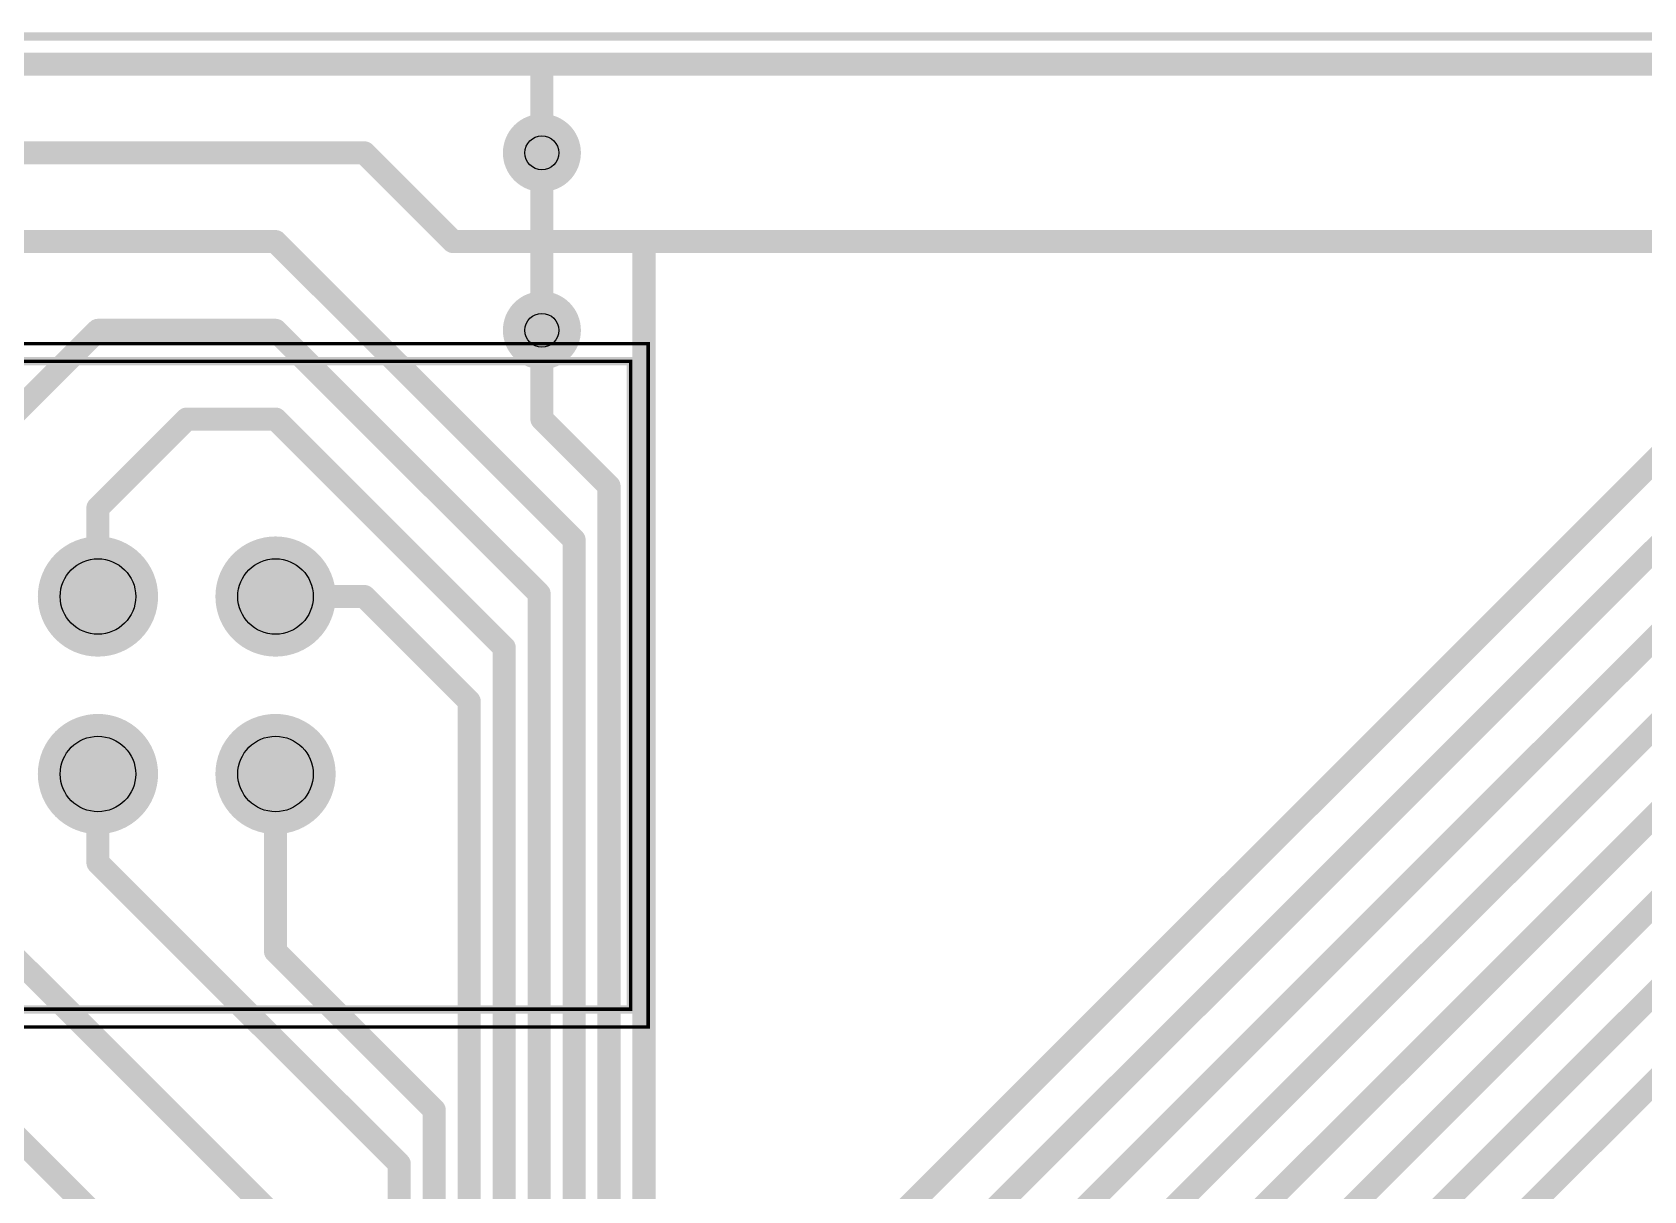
# Model space of a CAD drawing. Extents: x -0.1 to 82.8, y -0.1 to 80.9.
# Drawn here: x 36 to 59.05, y 64.28 to 80.86 of the extents above; entities that cross this region are included whole.
import ezdxf

# ---------------------------------------------------------------- set-up
doc = ezdxf.new("R2010")
doc.units = 0
for name, color, linetype in [('Contorno_da_Placa', 21, 'CONTINUOUS'), ('Furação_Inferior', 12, 'CONTINUOUS'), ('Furação_Superior', 11, 'CONTINUOUS'), ('Inferior', 10, 'CONTINUOUS'), ('Montagem_Inferior', 19, 'CONTINUOUS'), ('Montagem_Superior', 2, 'CONTINUOUS'), ('Máscara_Inferior', 15, 'CONTINUOUS'), ('Máscara_Superior', 6, 'CONTINUOUS'), ('Serigrafia_Superior', 3, 'CONTINUOUS'), ('Superior', 9, 'CONTINUOUS'), ('Top_Comp_Outline', 4, 'CONTINUOUS'), ('Top_Courtyard', 5, 'CONTINUOUS')]:
    doc.layers.add(name, color=color, linetype=linetype)

msp = doc.modelspace()

# ---------------------------------------------------------------- linework, layer by layer
at = {"layer": 'Contorno_da_Placa', "linetype": 'CONTINUOUS', "const_width": 0.12}
msp.add_lwpolyline([(0, 80.8033), (82.7633, 80.8033), (82.7633, 0), (0.1067, 0.3967), (0, 80.8033)], dxfattribs=at)
at = {"layer": 'Furação_Inferior'}
for centre, radius in [((43.2867, 79.1367), 0.2428), ((43.2867, 76.5967), 0.2428), ((36.9367, 72.7867), 0.54), ((39.4767, 72.7867), 0.54), ((36.9367, 70.2467), 0.54), ((39.4767, 70.2467), 0.54)]:
    msp.add_circle(centre, radius, dxfattribs=at)
at = {"layer": 'Furação_Superior'}
for centre, radius in [((43.2867, 79.1367), 0.2428), ((43.2867, 76.5967), 0.2428), ((36.9367, 72.7867), 0.54), ((39.4767, 72.7867), 0.54), ((36.9367, 70.2467), 0.54), ((39.4767, 70.2467), 0.54)]:
    msp.add_circle(centre, radius, dxfattribs=at)
at = {"layer": 'Inferior', "linetype": 'CONTINUOUS'}
for points, const_width in [([(43.0327, 79.1367, 1), (43.5407, 79.1367, 1), (43.0327, 79.1367, 1)], 0.508), ([(43.2042, 79.1367, 1), (43.3692, 79.1367, 1), (43.2042, 79.1367, 1)], 0.165), ([(43.0327, 76.5967, 1), (43.5407, 76.5967, 1), (43.0327, 76.5967, 1)], 0.508), ([(43.2042, 76.5967, 1), (43.3692, 76.5967, 1), (43.2042, 76.5967, 1)], 0.165), ([(36.5317, 72.7867, 1), (37.3417, 72.7867, 1), (36.5317, 72.7867, 1)], 0.81), ([(39.0717, 72.7867, 1), (39.8817, 72.7867, 1), (39.0717, 72.7867, 1)], 0.81), ([(36.5317, 70.2467, 1), (37.3417, 70.2467, 1), (36.5317, 70.2467, 1)], 0.81), ([(39.0717, 70.2467, 1), (39.8817, 70.2467, 1), (39.0717, 70.2467, 1)], 0.81)]:
    msp.add_lwpolyline(points, format="xyb", dxfattribs=dict(at, const_width=const_width))
at = {"layer": 'Inferior', "linetype": 'CONTINUOUS', "const_width": 0.33}
msp.add_lwpolyline([(43.2867, 79.1367), (43.2867, 76.5967)], dxfattribs=at)
at = {"layer": 'Montagem_Inferior', "linetype": 'CONTINUOUS', "const_width": 0.12}
msp.add_lwpolyline([(0, 80.8033), (82.7633, 80.8033), (82.7633, 0), (0.1067, 0.3967), (0, 80.8033)], dxfattribs=at)
at = {"layer": 'Montagem_Superior', "linetype": 'CONTINUOUS', "const_width": 0.12}
for points in [[(0, 80.8033), (82.7633, 80.8033), (82.7633, 0), (0.1067, 0.3967), (0, 80.8033)], [(25.2367, 66.8767), (24.2367, 67.8767), (24.2367, 76.1567), (44.5567, 76.1567), (44.5567, 66.8767), (25.2367, 66.8767)]]:
    msp.add_lwpolyline(points, dxfattribs=at)
at = {"layer": 'Máscara_Inferior', "linetype": 'CONTINUOUS'}
for points, const_width in [([(43.0077, 79.1367, 1), (43.5657, 79.1367, 1), (43.0077, 79.1367, 1)], 0.558), ([(43.0077, 76.5967, 1), (43.5657, 76.5967, 1), (43.0077, 76.5967, 1)], 0.558), ([(36.5067, 72.7867, 1), (37.3667, 72.7867, 1), (36.5067, 72.7867, 1)], 0.86), ([(39.0467, 72.7867, 1), (39.9067, 72.7867, 1), (39.0467, 72.7867, 1)], 0.86), ([(36.5067, 70.2467, 1), (37.3667, 70.2467, 1), (36.5067, 70.2467, 1)], 0.86), ([(39.0467, 70.2467, 1), (39.9067, 70.2467, 1), (39.0467, 70.2467, 1)], 0.86)]:
    msp.add_lwpolyline(points, format="xyb", dxfattribs=dict(at, const_width=const_width))
at = {"layer": 'Máscara_Superior', "linetype": 'CONTINUOUS'}
for points, const_width in [([(43.0077, 79.1367, 1), (43.5657, 79.1367, 1), (43.0077, 79.1367, 1)], 0.558), ([(43.0077, 76.5967, 1), (43.5657, 76.5967, 1), (43.0077, 76.5967, 1)], 0.558), ([(36.5067, 72.7867, 1), (37.3667, 72.7867, 1), (36.5067, 72.7867, 1)], 0.86), ([(39.0467, 72.7867, 1), (39.9067, 72.7867, 1), (39.0467, 72.7867, 1)], 0.86), ([(36.5067, 70.2467, 1), (37.3667, 70.2467, 1), (36.5067, 70.2467, 1)], 0.86), ([(39.0467, 70.2467, 1), (39.9067, 70.2467, 1), (39.0467, 70.2467, 1)], 0.86)]:
    msp.add_lwpolyline(points, format="xyb", dxfattribs=dict(at, const_width=const_width))
at = {"layer": 'Serigrafia_Superior', "linetype": 'CONTINUOUS', "const_width": 0.12}
msp.add_lwpolyline([(24.2367, 76.1567), (44.5567, 76.1567), (44.5567, 66.8767), (24.2367, 66.8767), (24.2367, 76.1567)], dxfattribs=at)
at = {"layer": 'Superior', "linetype": 'CONTINUOUS', "const_width": 0.33}
for points in [[(29.3167, 80.4067), (43.2867, 80.4067)], [(43.2867, 80.4067), (72.4967, 80.4067)], [(43.2867, 79.1367), (43.2867, 80.4067)], [(40.7467, 79.1367), (33.1267, 79.1367)], [(42.0167, 77.8667), (40.7467, 79.1367)], [(39.4767, 77.8667), (35.6667, 77.8667)], [(43.7467, 73.5967), (39.4767, 77.8667)], [(44.7467, 77.8667), (42.0167, 77.8667)], [(71.2267, 77.8667), (44.7467, 77.8667)], [(44.7467, 48.1417), (44.7467, 77.8667)], [(36.9367, 76.5967), (34.3967, 74.0567)], [(39.4767, 76.5967), (36.9367, 76.5967)], [(43.2467, 72.8267), (39.4767, 76.5967)], [(43.2867, 75.3267), (43.2867, 76.5967)], [(61.0667, 76.5967), (45.8267, 61.3567)], [(38.2067, 75.3267), (36.9367, 74.0567)], [(39.4767, 75.3267), (38.2067, 75.3267)], [(42.7467, 72.0567), (39.4767, 75.3267)], [(44.2467, 74.3667), (43.2867, 75.3267)], [(61.0667, 75.3267), (47.0967, 61.3567)], [(44.2467, 48.1417), (44.2467, 74.3667)], [(36.9367, 74.0567), (36.9367, 72.7867)], [(48.3667, 61.3567), (61.0667, 74.0567)], [(43.7467, 48.1417), (43.7467, 73.5967)], [(40.7467, 72.7867), (39.4767, 72.7867)], [(42.2467, 71.2867), (40.7467, 72.7867)], [(43.2467, 48.1417), (43.2467, 72.8267)], [(49.6367, 61.3567), (61.0667, 72.7867)], [(42.7467, 48.1417), (42.7467, 72.0567)], [(42.2467, 48.1417), (42.2467, 71.2867)], [(36.9367, 68.9767), (36.9367, 70.2467)], [(39.4767, 67.7067), (39.4767, 70.2467)], [(50.9067, 61.3567), (59.7967, 70.2467)], [(40.2467, 60.5867), (31.8567, 68.9767)], [(40.7467, 62.6267), (34.3967, 68.9767)], [(41.2467, 64.6667), (36.9367, 68.9767)], [(52.1767, 61.3567), (59.7967, 68.9767)], [(41.7467, 65.4367), (39.4767, 67.7067)], [(59.7967, 67.7067), (53.4467, 61.3567)], [(54.7167, 61.3567), (59.7967, 66.4367)], [(41.7467, 48.1417), (41.7467, 65.4367)], [(41.2467, 48.1417), (41.2467, 64.6667)]]:
    msp.add_lwpolyline(points, dxfattribs=at)
at = {"layer": 'Superior', "linetype": 'CONTINUOUS'}
for points, const_width in [([(43.2042, 80.4067, 1), (43.3692, 80.4067, 1), (43.2042, 80.4067, 1)], 0.165), ([(43.2042, 80.4067, 1), (43.3692, 80.4067, 1), (43.2042, 80.4067, 1)], 0.165), ([(43.2042, 80.4067, 1), (43.3692, 80.4067, 1), (43.2042, 80.4067, 1)], 0.165), ([(43.0327, 79.1367, 1), (43.5407, 79.1367, 1), (43.0327, 79.1367, 1)], 0.508), ([(40.6642, 79.1367, 1), (40.8292, 79.1367, 1), (40.6642, 79.1367, 1)], 0.165), ([(40.6642, 79.1367, 1), (40.8292, 79.1367, 1), (40.6642, 79.1367, 1)], 0.165), ([(43.2042, 79.1367, 1), (43.3692, 79.1367, 1), (43.2042, 79.1367, 1)], 0.165), ([(39.3942, 77.8667, 1), (39.5592, 77.8667, 1), (39.3942, 77.8667, 1)], 0.165), ([(39.3942, 77.8667, 1), (39.5592, 77.8667, 1), (39.3942, 77.8667, 1)], 0.165), ([(41.9342, 77.8667, 1), (42.0992, 77.8667, 1), (41.9342, 77.8667, 1)], 0.165), ([(41.9342, 77.8667, 1), (42.0992, 77.8667, 1), (41.9342, 77.8667, 1)], 0.165), ([(44.6642, 77.8667, 1), (44.8292, 77.8667, 1), (44.6642, 77.8667, 1)], 0.165), ([(44.6642, 77.8667, 1), (44.8292, 77.8667, 1), (44.6642, 77.8667, 1)], 0.165), ([(44.6642, 77.8667, 1), (44.8292, 77.8667, 1), (44.6642, 77.8667, 1)], 0.165), ([(43.0327, 76.5967, 1), (43.5407, 76.5967, 1), (43.0327, 76.5967, 1)], 0.508), ([(36.8542, 76.5967, 1), (37.0192, 76.5967, 1), (36.8542, 76.5967, 1)], 0.165), ([(36.8542, 76.5967, 1), (37.0192, 76.5967, 1), (36.8542, 76.5967, 1)], 0.165), ([(39.3942, 76.5967, 1), (39.5592, 76.5967, 1), (39.3942, 76.5967, 1)], 0.165), ([(39.3942, 76.5967, 1), (39.5592, 76.5967, 1), (39.3942, 76.5967, 1)], 0.165), ([(43.2042, 76.5967, 1), (43.3692, 76.5967, 1), (43.2042, 76.5967, 1)], 0.165), ([(38.1242, 75.3267, 1), (38.2892, 75.3267, 1), (38.1242, 75.3267, 1)], 0.165), ([(38.1242, 75.3267, 1), (38.2892, 75.3267, 1), (38.1242, 75.3267, 1)], 0.165), ([(39.3942, 75.3267, 1), (39.5592, 75.3267, 1), (39.3942, 75.3267, 1)], 0.165), ([(39.3942, 75.3267, 1), (39.5592, 75.3267, 1), (39.3942, 75.3267, 1)], 0.165), ([(43.2042, 75.3267, 1), (43.3692, 75.3267, 1), (43.2042, 75.3267, 1)], 0.165), ([(43.2042, 75.3267, 1), (43.3692, 75.3267, 1), (43.2042, 75.3267, 1)], 0.165), ([(44.1642, 74.3667, 1), (44.3292, 74.3667, 1), (44.1642, 74.3667, 1)], 0.165), ([(44.1642, 74.3667, 1), (44.3292, 74.3667, 1), (44.1642, 74.3667, 1)], 0.165), ([(36.8542, 74.0567, 1), (37.0192, 74.0567, 1), (36.8542, 74.0567, 1)], 0.165), ([(36.8542, 74.0567, 1), (37.0192, 74.0567, 1), (36.8542, 74.0567, 1)], 0.165), ([(43.6642, 73.5967, 1), (43.8292, 73.5967, 1), (43.6642, 73.5967, 1)], 0.165), ([(43.6642, 73.5967, 1), (43.8292, 73.5967, 1), (43.6642, 73.5967, 1)], 0.165), ([(36.5317, 72.7867, 1), (37.3417, 72.7867, 1), (36.5317, 72.7867, 1)], 0.81), ([(39.0717, 72.7867, 1), (39.8817, 72.7867, 1), (39.0717, 72.7867, 1)], 0.81), ([(36.8542, 72.7867, 1), (37.0192, 72.7867, 1), (36.8542, 72.7867, 1)], 0.165), ([(39.3942, 72.7867, 1), (39.5592, 72.7867, 1), (39.3942, 72.7867, 1)], 0.165), ([(40.6642, 72.7867, 1), (40.8292, 72.7867, 1), (40.6642, 72.7867, 1)], 0.165), ([(40.6642, 72.7867, 1), (40.8292, 72.7867, 1), (40.6642, 72.7867, 1)], 0.165), ([(43.1642, 72.8267, 1), (43.3292, 72.8267, 1), (43.1642, 72.8267, 1)], 0.165), ([(43.1642, 72.8267, 1), (43.3292, 72.8267, 1), (43.1642, 72.8267, 1)], 0.165), ([(42.6642, 72.0567, 1), (42.8292, 72.0567, 1), (42.6642, 72.0567, 1)], 0.165), ([(42.6642, 72.0567, 1), (42.8292, 72.0567, 1), (42.6642, 72.0567, 1)], 0.165), ([(42.1642, 71.2867, 1), (42.3292, 71.2867, 1), (42.1642, 71.2867, 1)], 0.165), ([(42.1642, 71.2867, 1), (42.3292, 71.2867, 1), (42.1642, 71.2867, 1)], 0.165), ([(36.5317, 70.2467, 1), (37.3417, 70.2467, 1), (36.5317, 70.2467, 1)], 0.81), ([(39.0717, 70.2467, 1), (39.8817, 70.2467, 1), (39.0717, 70.2467, 1)], 0.81), ([(36.8542, 70.2467, 1), (37.0192, 70.2467, 1), (36.8542, 70.2467, 1)], 0.165), ([(39.3942, 70.2467, 1), (39.5592, 70.2467, 1), (39.3942, 70.2467, 1)], 0.165), ([(36.8542, 68.9767, 1), (37.0192, 68.9767, 1), (36.8542, 68.9767, 1)], 0.165), ([(36.8542, 68.9767, 1), (37.0192, 68.9767, 1), (36.8542, 68.9767, 1)], 0.165), ([(39.3942, 67.7067, 1), (39.5592, 67.7067, 1), (39.3942, 67.7067, 1)], 0.165), ([(39.3942, 67.7067, 1), (39.5592, 67.7067, 1), (39.3942, 67.7067, 1)], 0.165), ([(41.6642, 65.4367, 1), (41.8292, 65.4367, 1), (41.6642, 65.4367, 1)], 0.165), ([(41.6642, 65.4367, 1), (41.8292, 65.4367, 1), (41.6642, 65.4367, 1)], 0.165), ([(41.1642, 64.6667, 1), (41.3292, 64.6667, 1), (41.1642, 64.6667, 1)], 0.165), ([(41.1642, 64.6667, 1), (41.3292, 64.6667, 1), (41.1642, 64.6667, 1)], 0.165)]:
    msp.add_lwpolyline(points, format="xyb", dxfattribs=dict(at, const_width=const_width))
at = {"layer": 'Top_Comp_Outline', "linetype": 'CONTINUOUS', "const_width": 0.05}
msp.add_lwpolyline([(24.2367, 76.1522), (44.5567, 76.1522), (44.5567, 66.8812), (24.2367, 66.8812), (24.2367, 76.1522)], dxfattribs=at)
at = {"layer": 'Top_Courtyard', "linetype": 'CONTINUOUS', "const_width": 0.05}
msp.add_lwpolyline([(23.9867, 76.4067), (44.8067, 76.4067), (44.8067, 66.6267), (23.9867, 66.6267), (23.9867, 76.4067)], dxfattribs=at)

doc.saveas('drawing.dxf')
